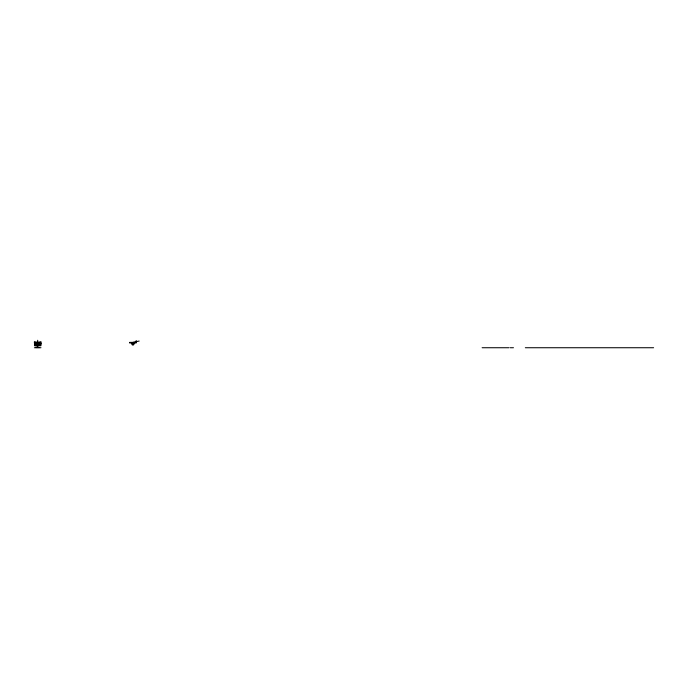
<?xml version="1.0" encoding="UTF-8"?>
<svg xmlns="http://www.w3.org/2000/svg" width="688" height="688" viewBox="0 0 688 688"><rect width="100%" height="100%" fill="white"/><g stroke="black" fill="none" stroke-linecap="round" stroke-linejoin="round"><path stroke-width="1.03" d="M37.238 343.604L38.175 343.656L37.367 343.484M35.621 344.533L36.748 344.163M35.621 344.146L36.748 343.966M38.932 342.977L38.76 343.673M132.913 342.375L139.157 341.05M136.198 342.375L129.628 342.375L129.628 342.977L131.649 342.977M37.221 342.753L38.158 342.753M36.43 342.977L34.4 342.977L34.4 341.678L37.685 342.375L40.97 341.678L40.97 342.977L38.949 342.977M134.169 342.977L136.198 342.977L136.198 340.5M37.04 343.226L38.339 343.226M132.259 343.226L133.558 343.226M35.621 343.407L39.749 343.407M35.621 344.619L36.137 344.619M36.748 345.084L35.621 344.714M36.748 345.273L35.621 345.101M35.81 347.543L39.569 347.543M34.4 347.732L40.97 347.732M482.125 347.732L509.077 347.732M510.255 347.732L513.463 347.732M525.331 347.732L653.6 347.732M36.447 342.977L36.619 343.673M133.979 343.166L133.979 343.983A1.066 1.066 0 0 1 132.913 345.058A1.066 1.066 0 0 1 131.838 343.983L131.838 343.166M40.695 342.409L40.695 345.066M40.506 342.409L40.506 344.628M37.685 340.285L37.685 346.838M37.126 343.493L37.126 345.746M36.748 343.493L36.748 345.746M36 343.493L36 345.746M35.621 343.613L35.621 345.634M34.873 342.4L34.873 344.619M34.684 342.4L34.684 345.058M132.423 343.948C133.721 345.522 133.205 342.246 132.423 343.948M40.876 343.493L34.495 343.501L34.495 345.754L40.876 345.746L40.876 343.493M38.158 345.539A0.937 0.937 0 0 0 39.569 344.722A0.937 0.937 0 0 0 38.158 343.914A0.937 0.937 0 0 0 38.158 345.539M36.275 345.539A0.937 0.937 0 0 0 37.685 344.722A0.937 0.937 0 0 0 36.275 343.914A0.937 0.937 0 0 0 36.275 345.539"/></g></svg>
